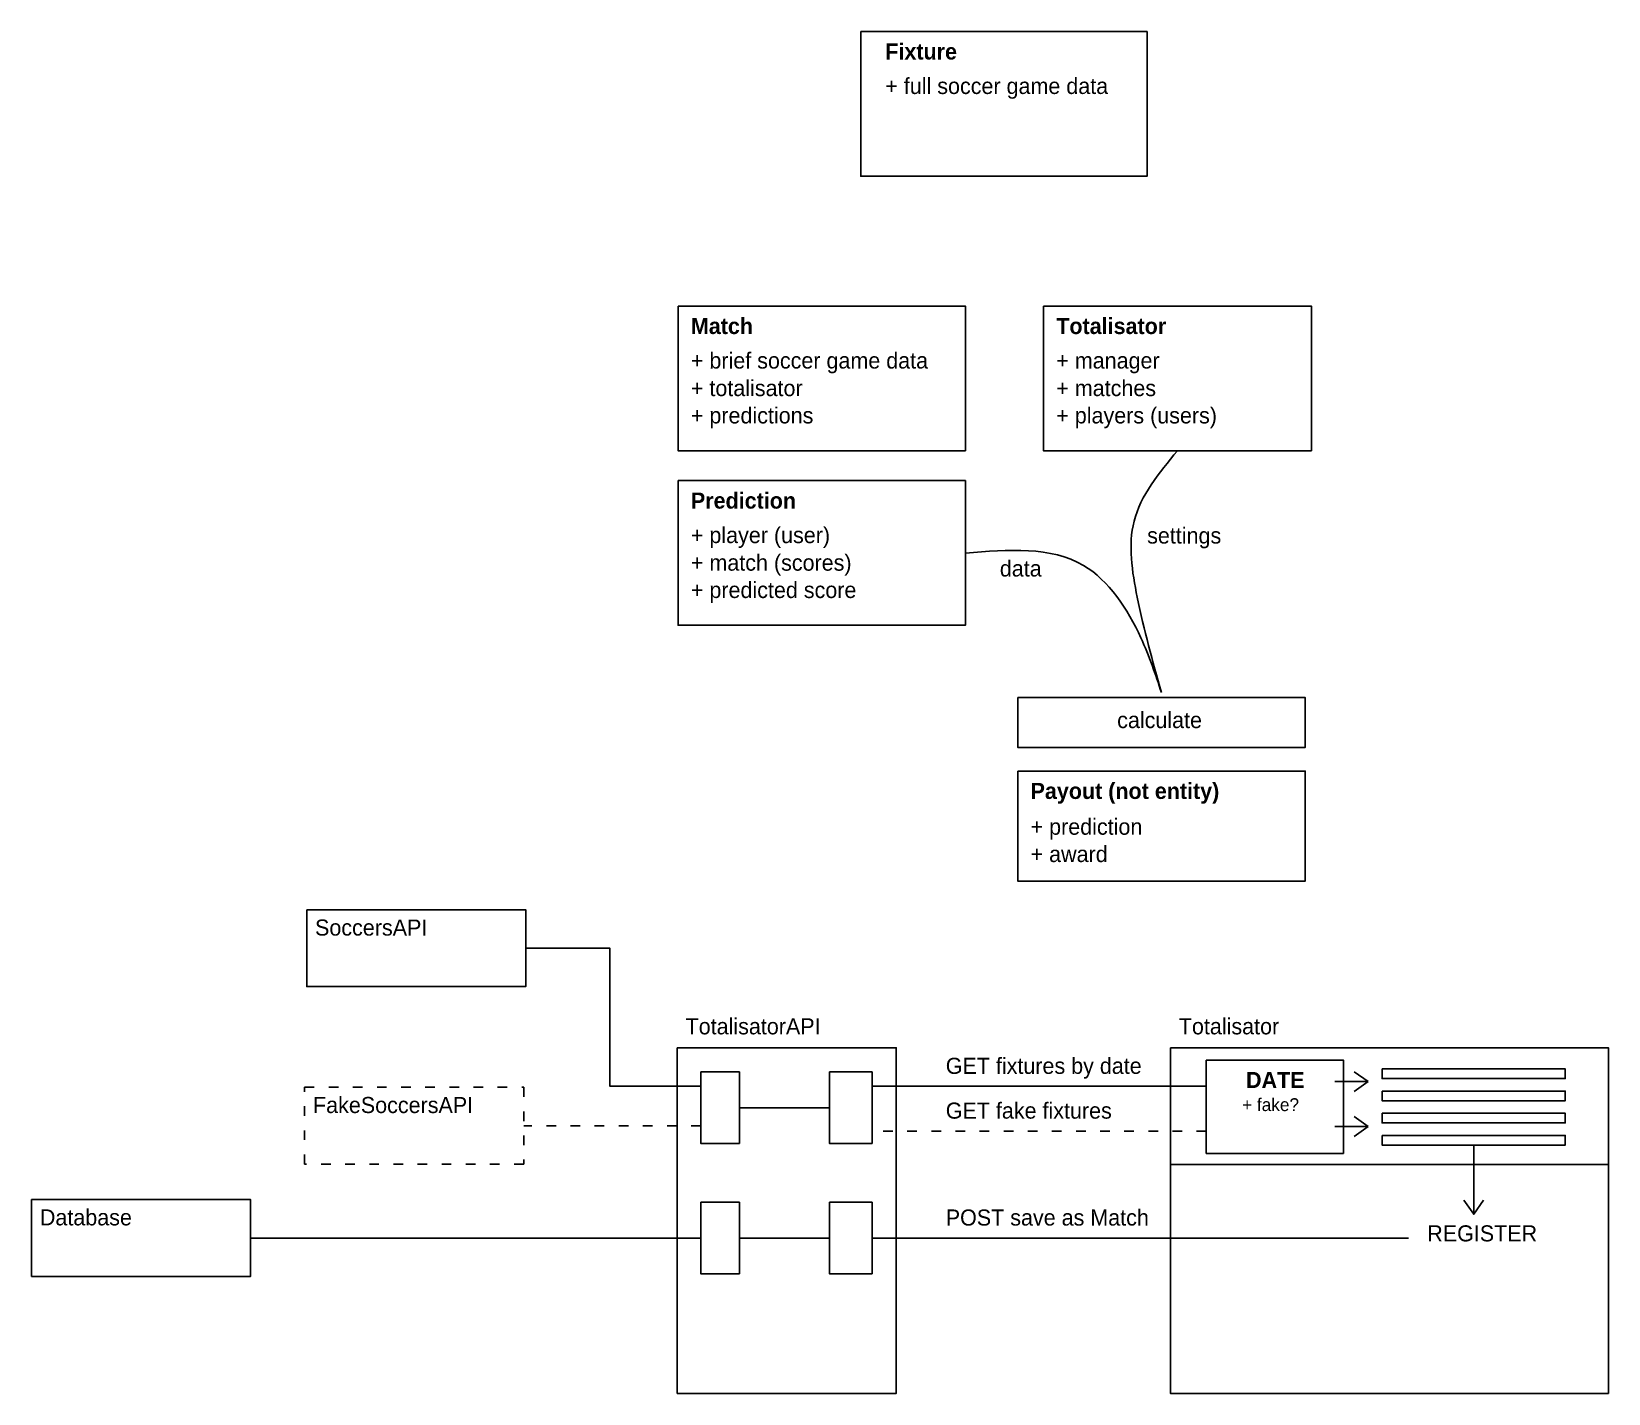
# Model space of a CAD drawing. Header units: inches. Extents: x -15.6 to 23.7, y 7.8 to 41.7.
import ezdxf

# ---------------------------------------------------------------- set-up
doc = ezdxf.new("R2010")
doc.units = ezdxf.units.IN
doc.header["$MEASUREMENT"] = 0
doc.linetypes.add('ACAD_ISO03W100', pattern=[30, 12, -18])
doc.styles.get("Standard").update_dxf_attribs({"font": 'arial.ttf'})

msp = doc.modelspace()

# ---------------------------------------------------------------- linework, layer by layer
for points in [[(5.059, 41.657), (12.185, 41.657), (12.185, 38.057), (5.059, 38.057)], [(0.513, 34.827), (7.665, 34.827), (7.665, 31.227), (0.513, 31.227)], [(9.604, 34.827), (16.272, 34.827), (16.272, 31.227), (9.604, 31.227)], [(0.513, 30.484), (7.665, 30.484), (7.665, 26.885), (0.513, 26.885)], [(8.965, 25.088), (16.118, 25.088), (16.118, 23.848), (8.965, 23.848)], [(8.965, 23.26), (16.118, 23.26), (16.118, 20.522), (8.965, 20.522)], [(-8.725, 19.808), (-3.277, 19.808), (-3.277, 17.896), (-8.725, 17.896)], [(0.494, 16.374), (5.942, 16.374), (5.942, 7.775), (0.494, 7.775)], [(12.766, 16.374), (23.663, 16.374), (23.663, 7.775), (12.766, 7.775)], [(12.766, 16.374), (23.663, 16.374), (23.663, 13.47), (12.766, 13.47)], [(1.079, 15.774), (2.041, 15.774), (2.041, 13.994), (1.079, 13.994)], [(4.281, 15.774), (5.342, 15.774), (5.342, 13.994), (4.281, 13.994)], [(13.657, 16.067), (17.07, 16.067), (17.07, 13.747), (13.657, 13.747)], [(18.032, 15.85), (22.587, 15.85), (22.587, 15.609), (18.032, 15.609)], [(18.032, 15.298), (22.587, 15.298), (22.587, 15.058), (18.032, 15.058)], [(18.032, 14.747), (22.587, 14.747), (22.587, 14.507), (18.032, 14.507)], [(18.032, 14.196), (22.587, 14.196), (22.587, 13.955), (18.032, 13.955)], [(-15.571, 12.598), (-10.123, 12.598), (-10.123, 10.686), (-15.571, 10.686)], [(1.079, 12.532), (2.041, 12.532), (2.041, 10.752), (1.079, 10.752)], [(4.281, 12.532), (5.342, 12.532), (5.342, 10.752), (4.281, 10.752)]]:
    msp.add_lwpolyline(points, close=True)
for points in [[(1.079, 15.416), (-1.182, 15.416), (-1.182, 18.852), (-3.277, 18.852)], [(17.682, 15.533), (17.332, 15.78)], [(13.657, 15.416), (5.342, 15.416)], [(16.854, 15.533), (17.682, 15.533)], [(17.682, 15.533), (17.332, 15.285)], [(4.281, 14.884), (2.041, 14.884)], [(17.682, 14.419), (17.332, 14.666)], [(16.854, 14.419), (17.682, 14.419)], [(17.682, 14.419), (17.332, 14.171)], [(20.31, 13.955), (20.31, 12.232), (20.062, 12.581)], [(20.31, 13.955), (20.31, 12.232), (20.557, 12.581)], [(1.079, 11.642), (-10.123, 11.642)], [(4.281, 11.642), (2.041, 11.642)], [(18.686, 11.642), (5.342, 11.642)]]:
    msp.add_lwpolyline(points)
at = {"linetype": 'ACAD_ISO03W100', "ltscale": 0.02}
msp.add_lwpolyline([(-8.776, 15.393), (-3.327, 15.393), (-3.327, 13.481), (-8.776, 13.481)], close=True, dxfattribs=at)
for points in [[(1.079, 14.437), (-3.327, 14.437)], [(13.657, 14.302), (5.342, 14.302)]]:
    msp.add_lwpolyline(points, dxfattribs=at)
for points in [[(12.938, 31.227), (11.859, 29.475), (11.938, 27.585), (12.541, 25.213)], [(7.665, 28.684), (10.602, 28.375), (12.031, 26.573), (12.541, 25.213)]]:
    msp.add_spline(points, degree=3)

# ---------------------------------------------------------------- texts
at = {"attachment_point": 1}
for s, width, gutter_width, heights, insert, char_height in [('{\\fFutura Lt BT|b1|i0|c0|p34;Fixture}', 3.09055, 2, [0], (5.67, 41.361), 0.4), ('{\\fFutura Lt BT|b0|i0|c0|p34;+ full soccer game data}', 5.71179, 2, [0], (5.67, 40.503), 0.4), ('{\\fFutura Lt BT|b1|i0|c0|p34;Match}', 3.09055, 2, [0], (0.833, 34.531), 0.4), ('{\\fFutura Lt BT|b1|i0|c0|p34;Totalisator}', 3.09055, 2, [0], (9.924, 34.531), 0.4), ('{\\fFutura Lt BT|b0|i0|c0|p34;+ brief soccer game data}', 5.93545, 2, [0], (0.833, 33.673), 0.4), ('{\\fFutura Lt BT|b0|i0|c0|p34;+ manager}', 5.93545, 2, [0], (9.924, 33.673), 0.4), ('{\\fFutura Lt BT|b0|i0|c0|p34;+ totalisator}', 7.07084, 2, [0], (0.833, 32.987), 0.4), ('{\\fFutura Lt BT|b0|i0|c0|p34;+ matches}', 3.38959, 2, [0], (9.924, 32.987), 0.4), ('{\\fFutura Lt BT|b0|i0|c0|p34;+ predictions}', 3.38959, 2, [0.525], (0.833, 32.307), 0.4), ('{\\fFutura Lt BT|b0|i0|c0|p34;+ players (users)}', 4.58039, 2, [0.525], (9.924, 32.307), 0.4), ('{\\fFutura Lt BT|b1|i0|c0|p34;Prediction}', 3.09055, 2, [0], (0.833, 30.188), 0.4), ('{\\fFutura Lt BT|b0|i0|c0|p34;+ player (user)}', 5.93545, 2, [0], (0.833, 29.33), 0.4), ('{\\fFutura Lt BT|b0|i0|c0|p34;settings}', 5.93545, 2, [0], (12.185, 29.319), 0.4), ('{\\fFutura Lt BT|b0|i0|c0|p34;+ match (scores)}', 5.77152, 2, [0], (0.833, 28.644), 0.4), ('{\\fFutura Lt BT|b0|i0|c0|p34;data}', 1.60902, 2, [0], (8.52, 28.499), 0.4), ('{\\fFutura Lt BT|b0|i0|c0|p34;+ predicted score}', 6.00919, 2, [0.525], (0.833, 27.964), 0.4), ('{\\fFutura Lt BT|b0|i0|c0|p34;calculate}', 2.29619, 2, [0], (11.439, 24.728), 0.4), ('{\\fFutura Lt BT|b1|i0|c0|p34;Payout (not entity)}', 5.75374, 2, [0], (9.285, 22.965), 0.4), ('\\pt5.2;{\\fFutura Lt BT|b0|i0|c0|p34;+ prediction}', 5.77152, 2, [0], (9.285, 22.075), 0.4), ('{\\fFutura Lt BT|b0|i0|c0|p34;+ award}', 6.00919, 2, [0.525], (9.285, 21.395), 0.4), ('{\\fFutura Lt BT|b0|i0|c0|p34;SoccersAPI}', 2.61409, 2, [0], (-8.518, 19.566), 0.4), ('{\\fFutura Lt BT|b0|i0|c0|p34;TotalisatorAPI}', 3.75702, 2, [0], (0.701, 17.109), 0.4), ('{\\fFutura Lt BT|b0|i0|c0|p34;Totalisator}', 3.75702, 2, [0], (12.973, 17.109), 0.4), ('{\\fFutura Lt BT|b0|i0|c0|p34;GET fixtures by date}', 4.60241, 2, [0], (7.174, 16.126), 0.4), ('{\\fFutura Lt BT|b1|i0|c0|p34;DATE}', 2.72977, 2, [0], (14.645, 15.775), 0.4), ('{\\fFutura Lt BT|b0|i0|c0|p34;FakeSoccersAPI}', 2.61409, 2, [0], (-8.568, 15.151), 0.4), ('{\\fFutura Lt BT|b0|i0|c0|p34;GET fake fixtures }', 4.51704, 2, [0], (7.174, 15.012), 0.4), ('{\\fFutura Lt BT|b0|i0|c0|p34;+ fake?}', 2.18381, 1.6, [0], (14.548, 15.12), 0.32), ('{\\fFutura Lt BT|b0|i0|c0|p34;Database}', 2.61409, 2, [0], (-15.364, 12.356), 0.4), ('{\\fFutura Lt BT|b0|i0|c0|p34;POST save as Match}', 5.26504, 2, [0], (7.174, 12.352), 0.4), ('{\\fFutura Lt BT|b0|i0|c0|p34;REGISTER}', 2.40292, 2, [0], (19.154, 11.958), 0.4)]:
    msp.add_mtext_dynamic_manual_height_columns(s, width=width, gutter_width=gutter_width, heights=heights, dxfattribs=dict(at, insert=insert, char_height=char_height))

doc.saveas('drawing.dxf')
